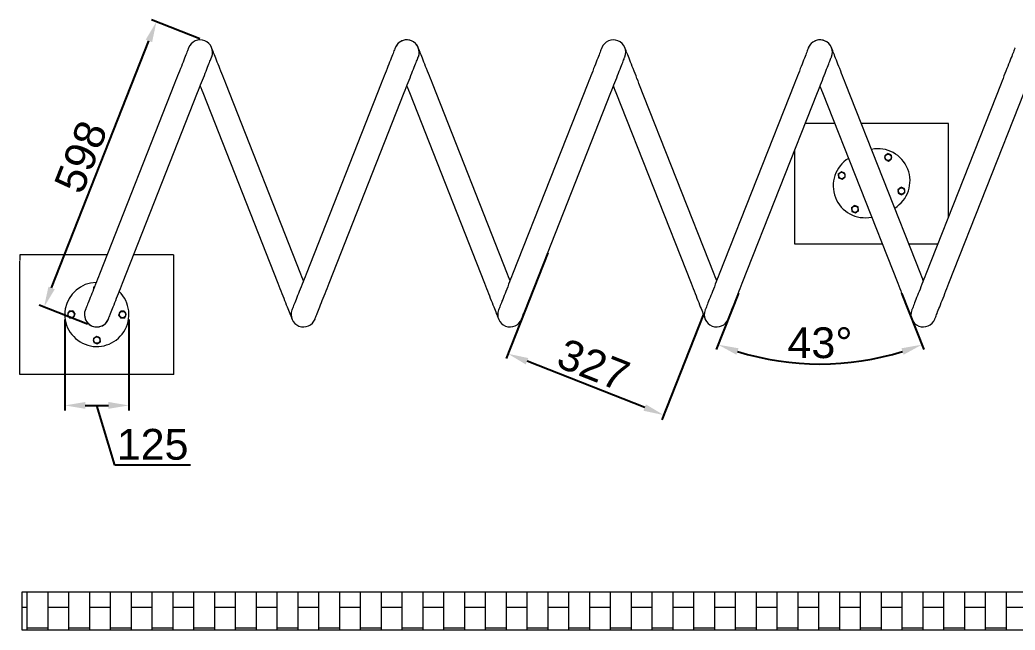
# Model space of a CAD drawing. Header units: millimetres. Extents: x -312 to 6814, y -241 to 4404.
# Drawn here: x 30 to 1971, y 1280 to 2470 of the extents above; entities that cross this region are included whole.
import ezdxf

# ---------------------------------------------------------------- set-up
doc = ezdxf.new("R2010")
doc.units = ezdxf.units.MM
doc.linetypes.add('HIDDEN', pattern=[1.905, 1.27, -0.635])
for name, color, linetype, lineweight in [('ZANO_R', 7, 'Continuous', 0), ('ZANO_R_przerywana', 7, 'HIDDEN', 0), ('ZANO_W', 1, 'Continuous', 0)]:
    doc.layers.add(name, color=color, linetype=linetype, lineweight=lineweight)
doc.styles.add('Arial', font='arial.ttf')
doc.styles.get("Standard").update_dxf_attribs({"font": 'ARIALUNI.TTF'})
doc.dimstyles.new('pl i ang', dxfattribs={"dimtxt": 50, "dimasz": 50, "dimexe": 1.25, "dimexo": 0.625, "dimgap": 10, "dimtad": 1, "dimtoh": 1, "dimtxsty": 'Standard', "dimcen": 2.5, "dimclrd": 1, "dimclre": 1, "dimclrt": 1, "dimadec": 0, "dimazin": 0, "dimtfac": 1, "dimtmove": 0, "dimatfit": 3, "dimfxl": 1, "dimarcsym": 1})

# ---------------------------------------------------------------- blocks, each defined once
blk = doc.blocks.new('*D469')
at = {"layer": 'ZANO_W', "color": 1, "lineweight": -2}
for p, q in [((381, 2433.3), (286.8, 2470.3)), ((91.6, 1947.2), (281.5, 2429.5)), ((161.8, 1876.6), (67.6, 1913.6))]:
    blk.add_line(p, q, dxfattribs=at)
at = {"layer": 'ZANO_W', "color": 1}
for points in [[(287.7, 2427), (275.3, 2431.9), (296.1, 2466.7)], [(85.4, 1949.6), (97.8, 1944.8), (76.9, 1910)]]:
    blk.add_solid(points, dxfattribs=at)
at = {"layer": 'ZANO_W', "color": 1, "insert": (148.7, 2203.2), "char_height": 60, "attachment_point": 5, "rotation": 68.5071, "style": 'Arial'}
blk.add_mtext('598', dxfattribs=at)
blk = doc.blocks.new('*D472')
at = {"layer": 'ZANO_W', "color": 1, "lineweight": -2}
for p, q in [((1059.3, 2015.8), (978.1, 1809.5)), ((1363.3, 1896.1), (1282.1, 1689.8)), ((1248.6, 1713.8), (1019, 1804.2))]:
    blk.add_line(p, q, dxfattribs=at)
at = {"layer": 'ZANO_W', "color": 1}
for points in [[(1021.5, 1810.4), (1016.6, 1798), (981.8, 1818.8)], [(1246.1, 1707.6), (1251, 1720), (1285.8, 1699.1)]]:
    blk.add_solid(points, dxfattribs=at)
at = {"layer": 'ZANO_W', "color": 1, "insert": (1148.7, 1796.8), "char_height": 60, "attachment_point": 5, "rotation": 338.5071, "style": 'Arial'}
blk.add_mtext('327', dxfattribs=at)
blk = doc.blocks.new('*D473')
at = {"layer": 'ZANO_W', "color": 1, "lineweight": -2}
for p, q in [((1431.4, 1937.1), (1388.1, 1827.2)), ((1749.7, 1937.1), (1792.9, 1827.2))]:
    blk.add_line(p, q, dxfattribs=at)
blk.add_arc((1590.5, 2341.2), 542.4, 252.7328, 287.266, dxfattribs=at)
at = {"layer": 'ZANO_W', "color": 1}
for points in [[(1431.7, 1829.5), (1427.3, 1817), (1391.8, 1836.5)], [(1753.7, 1817), (1749.3, 1829.5), (1789.3, 1836.5)]]:
    blk.add_solid(points, dxfattribs=at)
at = {"layer": 'ZANO_W', "color": 1, "insert": (1590.5, 1839.9), "char_height": 60, "attachment_point": 5, "rotation": 359.9994, "style": 'Arial'}
blk.add_mtext('43%%d', dxfattribs=at)
blk = doc.blocks.new('*D482')
at = {"layer": 'ZANO_W', "color": 1, "lineweight": -2}
for p, q in [((117.4, 1885.4), (117.4, 1708)), ((242.4, 1885.4), (242.4, 1708)), ((157.4, 1718), (202.4, 1718)), ((215, 1601.1), (179.9, 1718)), ((362.4, 1601.1), (215, 1601.1))]:
    blk.add_line(p, q, dxfattribs=at)
at = {"layer": 'ZANO_W', "color": 1}
for points in [[(157.4, 1724.7), (157.4, 1711.3), (117.4, 1718)], [(202.4, 1711.3), (202.4, 1724.7), (242.4, 1718)]]:
    blk.add_solid(points, dxfattribs=at)
at = {"layer": 'ZANO_W', "color": 1, "insert": (288.7, 1641.7), "char_height": 60, "attachment_point": 5, "style": 'Arial'}
blk.add_mtext('125', dxfattribs=at)

msp = doc.modelspace()

# ---------------------------------------------------------------- hatches: boundary and pattern name
at = {"layer": 'ZANO_R', "ltscale": 10, "transparency": 33554559}
h = msp.add_hatch(dxfattribs=at)
h.set_pattern_fill('AR-B816', scale=0.2, angle=90)
h.set_pattern_definition([(90, (409.86, -10014.892), (-40.64, -7e-15), []), (180, (409.86, -10014.892), (-40.64, -40.64), [40.64, -40.64])])
h.paths.add_polyline_path([(33.9, 1279.5), (3390, 1279.5), (3390, 1354.5), (33.9, 1354.5)])

# ---------------------------------------------------------------- linework, layer by layer
at = {"layer": 'ZANO_R'}
for p, q in [((331.5, 2346.2), (184.9, 1974)), ((577.9, 1974), (431.4, 2346.2)), ((734.5, 2346.2), (588, 1974)), ((981, 1974), (834.4, 2346.2)), ((1137.5, 2346.2), (991, 1974)), ((1384, 1974), (1237.4, 2346.2)), ((1540.6, 2346.2), (1394, 1974)), ((1787, 1974), (1640.5, 2346.2)), ((1943.6, 2346.2), (1797, 1974)), ((229.9, 1956.3), (376.4, 2328.5)), ((386.4, 2328.5), (533, 1956.3)), ((632.9, 1956.3), (779.5, 2328.5)), ((789.5, 2328.5), (936, 1956.3)), ((1035.9, 1956.3), (1182.5, 2328.5)), ((1192.5, 2328.5), (1339.1, 1956.3)), ((1439, 1956.3), (1585.5, 2328.5)), ((1595.5, 2328.5), (1742.1, 1956.3)), ((1842, 1956.3), (1988.5, 2328.5)), ((1717.4, 2197.9), (1720.8, 2196.3)), ((1730.3, 2199.1), (1730, 2202.8)), ((1626.8, 2162.4), (1630.2, 2160.8)), ((1639.7, 2163.6), (1639.4, 2167.3)), ((1756.2, 2133.3), (1755.9, 2137)), ((1743.3, 2132.1), (1746.7, 2130.5)), ((1652.7, 2096.6), (1656.1, 2095)), ((1665.6, 2097.8), (1665.3, 2101.5)), ((173.2, 1948.5), (173.5, 1944.8)), ((125.6, 1901.6), (124, 1898.1)), ((124.6, 1891.7), (126.8, 1888.6)), ((126.8, 1888.6), (130.5, 1889)), ((233.1, 1902.2), (229.3, 1901.8)), ((230.5, 1888.9), (234.3, 1889.2)), ((234.3, 1889.2), (235.8, 1892.6)), ((186.7, 1842.3), (186.3, 1846)), ((173.8, 1841), (177.2, 1839.5)), ((33.9, 1354.5), (122.3, 1354.5)), ((33.9, 1279.5), (33.9, 1354.5)), ((33.9, 1354.5), (3390, 1354.5)), ((3390, 1279.5), (33.9, 1279.5)), ((3390, 1279.5), (110.3, 1279.5))]:
    msp.add_line(p, q, dxfattribs=at)
at = {"layer": 'ZANO_R', "flags": 128}
for points in [[(359, 2416), (358.9, 2415.8), (358.7, 2415.3), (358.3, 2414.4), (357.9, 2413.2), (357.2, 2411.6), (356.5, 2409.7), (355.6, 2407.5), (354.6, 2404.9), (353.5, 2402.1), (352.3, 2398.9), (350.9, 2395.5), (349.5, 2391.9), (348, 2388), (346.3, 2383.9), (344.7, 2379.6), (342.9, 2375.2), (341.1, 2370.6), (339.2, 2365.9), (337.3, 2361), (335.4, 2356.1), (333.4, 2351.2), (331.5, 2346.2)], [(431.4, 2346.2), (429.4, 2351.2), (427.5, 2356.1), (425.5, 2361), (423.6, 2365.9), (421.8, 2370.6), (420, 2375.2), (418.2, 2379.6), (416.5, 2383.9), (414.9, 2388), (413.4, 2391.9), (412, 2395.5), (410.6, 2398.9), (409.4, 2402.1), (408.3, 2404.9), (407.3, 2407.5), (406.4, 2409.7), (405.6, 2411.6), (405, 2413.2), (404.5, 2414.4), (404.2, 2415.3), (404, 2415.8), (403.9, 2416)], [(762, 2416), (761.9, 2415.8), (761.7, 2415.3), (761.4, 2414.4), (760.9, 2413.2), (760.3, 2411.6), (759.5, 2409.7), (758.6, 2407.5), (757.6, 2404.9), (756.5, 2402.1), (755.3, 2398.9), (753.9, 2395.5), (752.5, 2391.9), (751, 2388), (749.4, 2383.9), (747.7, 2379.6), (745.9, 2375.2), (744.1, 2370.6), (742.3, 2365.9), (740.4, 2361), (738.4, 2356.1), (736.5, 2351.2), (734.5, 2346.2)], [(762, 2416), (762.2, 2416.4), (763.5, 2419.1)], [(834.4, 2346.2), (832.5, 2351.2), (830.5, 2356.1), (828.6, 2361), (826.7, 2365.9), (824.8, 2370.6), (823, 2375.2), (821.2, 2379.6), (819.6, 2383.9), (817.9, 2388), (816.4, 2391.9), (815, 2395.5), (813.6, 2398.9), (812.4, 2402.1), (811.3, 2404.9), (810.3, 2407.5), (809.4, 2409.7), (808.7, 2411.6), (808, 2413.2), (807.6, 2414.4), (807.2, 2415.3), (807, 2415.8), (806.9, 2416)], [(1165, 2416), (1164.9, 2415.8), (1164.7, 2415.3), (1164.4, 2414.4), (1163.9, 2413.2), (1163.3, 2411.6), (1162.5, 2409.7), (1161.7, 2407.5), (1160.7, 2404.9), (1159.5, 2402.1), (1158.3, 2398.9), (1157, 2395.5), (1155.5, 2391.9), (1154, 2388), (1152.4, 2383.9), (1150.7, 2379.6), (1149, 2375.2), (1147.1, 2370.6), (1145.3, 2365.9), (1143.4, 2361), (1141.5, 2356.1), (1139.5, 2351.2), (1137.5, 2346.2)], [(1237.4, 2346.2), (1235.5, 2351.2), (1233.5, 2356.1), (1231.6, 2361), (1229.7, 2365.9), (1227.8, 2370.6), (1226, 2375.2), (1224.3, 2379.6), (1222.6, 2383.9), (1221, 2388), (1219.4, 2391.9), (1218, 2395.5), (1216.7, 2398.9), (1215.4, 2402.1), (1214.3, 2404.9), (1213.3, 2407.5), (1212.4, 2409.7), (1211.7, 2411.6), (1211.1, 2413.2), (1210.6, 2414.4), (1210.2, 2415.3), (1210, 2415.8), (1210, 2416)], [(1568, 2416), (1568, 2415.8), (1567.8, 2415.3), (1567.4, 2414.4), (1566.9, 2413.2), (1566.3, 2411.6), (1565.6, 2409.7), (1564.7, 2407.5), (1563.7, 2404.9), (1562.6, 2402.1), (1561.3, 2398.9), (1560, 2395.5), (1558.6, 2391.9), (1557, 2388), (1555.4, 2383.9), (1553.7, 2379.6), (1552, 2375.2), (1550.2, 2370.6), (1548.3, 2365.9), (1546.4, 2361), (1544.5, 2356.1), (1542.5, 2351.2), (1540.6, 2346.2)], [(1568, 2416), (1568.2, 2416.4), (1569.5, 2419.1)], [(1640.5, 2346.2), (1638.5, 2351.2), (1636.6, 2356.1), (1634.6, 2361), (1632.7, 2365.9), (1630.9, 2370.6), (1629.1, 2375.2), (1627.3, 2379.6), (1625.6, 2383.9), (1624, 2388), (1622.5, 2391.9), (1621, 2395.5), (1619.7, 2398.9), (1618.5, 2402.1), (1617.4, 2404.9), (1616.3, 2407.5), (1615.5, 2409.7), (1614.7, 2411.6), (1614.1, 2413.2), (1613.6, 2414.4), (1613.3, 2415.3), (1613.1, 2415.8), (1613, 2416)], [(1971.1, 2416), (1971, 2415.8), (1970.8, 2415.3), (1970.4, 2414.4), (1970, 2413.2), (1969.3, 2411.6), (1968.6, 2409.7), (1967.7, 2407.5), (1966.7, 2404.9), (1965.6, 2402.1), (1964.4, 2398.9), (1963, 2395.5), (1961.6, 2391.9), (1960.1, 2388), (1958.5, 2383.9), (1956.8, 2379.6), (1955, 2375.2), (1953.2, 2370.6), (1951.3, 2365.9), (1949.4, 2361), (1947.5, 2356.1), (1945.6, 2351.2), (1943.6, 2346.2)], [(376.4, 2328.5), (378.4, 2333.5), (380.3, 2338.4), (382.3, 2343.3), (384.2, 2348.2), (386, 2352.9), (387.8, 2357.5), (389.6, 2362), (391.3, 2366.2), (392.9, 2370.3), (394.4, 2374.2), (395.9, 2377.9), (397.2, 2381.2), (398.4, 2384.4), (399.5, 2387.2), (400.5, 2389.8), (401.4, 2392), (402.2, 2393.9), (402.8, 2395.5), (403.3, 2396.7), (403.6, 2397.6), (403.8, 2398.1), (403.9, 2398.3)], [(779.5, 2328.5), (781.4, 2333.5), (783.4, 2338.4), (785.3, 2343.3), (787.2, 2348.2), (789.1, 2352.9), (790.9, 2357.5), (792.6, 2362), (794.3, 2366.2), (795.9, 2370.3), (797.5, 2374.2), (798.9, 2377.9), (800.2, 2381.2), (801.5, 2384.4), (802.6, 2387.2), (803.6, 2389.8), (804.5, 2392), (805.2, 2393.9), (805.8, 2395.5), (806.3, 2396.7), (806.7, 2397.6), (806.9, 2398.1), (806.9, 2398.3)], [(1182.5, 2328.5), (1184.4, 2333.5), (1186.4, 2338.4), (1188.3, 2343.3), (1190.2, 2348.2), (1192.1, 2352.9), (1193.9, 2357.5), (1195.7, 2362), (1197.3, 2366.2), (1199, 2370.3), (1200.5, 2374.2), (1201.9, 2377.9), (1203.2, 2381.2), (1204.5, 2384.4), (1205.6, 2387.2), (1206.6, 2389.8), (1207.5, 2392), (1208.2, 2393.9), (1208.8, 2395.5), (1209.3, 2396.7), (1209.7, 2397.6), (1209.9, 2398.1), (1210, 2398.3)], [(1585.5, 2328.5), (1587.5, 2333.5), (1589.4, 2338.4), (1591.4, 2343.3), (1593.3, 2348.2), (1595.1, 2352.9), (1596.9, 2357.5), (1598.7, 2362), (1600.4, 2366.2), (1602, 2370.3), (1603.5, 2374.2), (1604.9, 2377.9), (1606.3, 2381.2), (1607.5, 2384.4), (1608.6, 2387.2), (1609.6, 2389.8), (1610.5, 2392), (1611.3, 2393.9), (1611.9, 2395.5), (1612.4, 2396.7), (1612.7, 2397.6), (1612.9, 2398.1), (1613, 2398.3)], [(381.4, 2341.2), (382.5, 2338.4), (384.5, 2333.5), (386.4, 2328.5)], [(784.5, 2341.2), (785.6, 2338.4), (787.5, 2333.5), (789.5, 2328.5)], [(1187.5, 2341.2), (1188.6, 2338.4), (1190.5, 2333.5), (1192.5, 2328.5)], [(1590.5, 2341.2), (1591.6, 2338.4), (1593.6, 2333.5), (1595.5, 2328.5)], [(1716.7, 2205.3), (1719, 2207), (1719.8, 2207.5)], [(1716.7, 2205.3), (1716.9, 2203.5), (1717, 2201.6)], [(1717, 2201.6), (1717.1, 2201.3), (1717.4, 2197.9)], [(1719.8, 2207.5), (1722.1, 2209.2), (1722.8, 2209.7)], [(1720.8, 2196.3), (1721, 2196.2), (1722.6, 2195.5), (1724.2, 2194.7)], [(1726.2, 2208.1), (1726, 2208.2), (1724.4, 2209), (1722.8, 2209.7)], [(1724.2, 2194.7), (1726.5, 2196.4), (1727.3, 2196.9)], [(1729.6, 2206.6), (1728.8, 2206.9), (1728, 2207.3), (1727.1, 2207.7), (1726.2, 2208.1)], [(1727.3, 2196.9), (1729.6, 2198.6), (1730.3, 2199.1)], [(1730, 2202.8), (1730, 2203.1), (1729.9, 2204), (1729.8, 2204.8), (1729.7, 2205.7), (1729.6, 2206.6)], [(1626.1, 2169.8), (1628.3, 2171.5), (1629.1, 2172)], [(1626.1, 2169.8), (1626.2, 2168), (1626.4, 2166.1)], [(1626.4, 2166.1), (1626.4, 2165.8), (1626.8, 2162.4)], [(1629.1, 2172), (1631.5, 2173.7), (1632.2, 2174.2)], [(1630.2, 2160.8), (1630.4, 2160.7), (1632, 2160), (1633.6, 2159.2)], [(1635.6, 2172.6), (1635.4, 2172.7), (1633.8, 2173.5), (1632.2, 2174.2)], [(1633.6, 2159.2), (1635.9, 2160.9), (1636.6, 2161.4)], [(1639, 2171.1), (1638.2, 2171.4), (1637.3, 2171.8), (1636.5, 2172.2), (1635.6, 2172.6)], [(1636.6, 2161.4), (1639, 2163.1), (1639.7, 2163.6)], [(1639.4, 2167.3), (1639.3, 2167.6), (1639.2, 2168.5), (1639.2, 2169.3), (1639.1, 2170.2), (1639, 2171.1)], [(1742.6, 2139.6), (1744.9, 2141.2), (1745.7, 2141.7)], [(1742.6, 2139.6), (1742.8, 2137.7), (1743, 2135.8)], [(1743, 2135.8), (1743, 2135.5), (1743.3, 2132.1)], [(1745.7, 2141.7), (1748, 2143.4), (1748.7, 2143.9)], [(1752.1, 2142.3), (1751.9, 2142.4), (1750.3, 2143.2), (1748.7, 2143.9)], [(1755.5, 2140.8), (1754.7, 2141.1), (1753.9, 2141.5), (1753, 2141.9), (1752.1, 2142.3)], [(1755.9, 2137), (1755.9, 2137.3), (1755.8, 2138.2), (1755.7, 2139), (1755.6, 2139.9), (1755.5, 2140.8)], [(1746.7, 2130.5), (1747, 2130.4), (1748.5, 2129.7), (1750.1, 2128.9)], [(1750.1, 2128.9), (1752.4, 2130.6), (1753.2, 2131.1)], [(1753.2, 2131.1), (1755.5, 2132.8), (1756.2, 2133.3)], [(1652, 2104.1), (1654.2, 2105.7), (1655, 2106.2)], [(1652, 2104.1), (1652.1, 2102.2), (1652.3, 2100.3)], [(1652.3, 2100.3), (1652.3, 2100.1), (1652.7, 2096.6)], [(1655, 2106.2), (1657.4, 2107.9), (1658.1, 2108.4)], [(1661.5, 2106.8), (1661.3, 2106.9), (1659.7, 2107.7), (1658.1, 2108.4)], [(1664.9, 2105.3), (1664.1, 2105.6), (1663.2, 2106), (1662.4, 2106.4), (1661.5, 2106.8)], [(1662.6, 2095.6), (1664.9, 2097.3), (1665.6, 2097.8)], [(1665.3, 2101.5), (1665.2, 2101.8), (1665.2, 2102.7), (1665.1, 2103.5), (1665, 2104.4), (1664.9, 2105.3)], [(1656.1, 2095), (1656.3, 2094.9), (1657.9, 2094.2), (1659.5, 2093.5)], [(1659.5, 2093.5), (1661.8, 2095.1), (1662.6, 2095.6)], [(184.9, 1974), (183, 1969), (181, 1964.1), (179.1, 1959.2), (177.2, 1954.4), (175.3, 1949.6), (173.5, 1945), (171.8, 1940.6), (170.1, 1936.3), (168.5, 1932.2), (166.9, 1928.3), (165.5, 1924.7), (164.2, 1921.3), (162.9, 1918.2), (161.8, 1915.3), (160.8, 1912.8), (159.9, 1910.5), (159.2, 1908.6), (158.6, 1907.1), (158.1, 1905.8), (157.7, 1904.9), (157.5, 1904.4), (157.5, 1904.2)], [(588, 1974), (586, 1969), (584, 1964.1), (582.1, 1959.2), (580.2, 1954.4), (578.4, 1949.6), (576.5, 1945), (574.8, 1940.6), (573.1, 1936.3), (571.5, 1932.2), (570, 1928.3), (568.5, 1924.7), (567.2, 1921.3), (566, 1918.2), (564.8, 1915.3), (563.8, 1912.8), (563, 1910.5), (562.2, 1908.6), (561.6, 1907.1), (561.1, 1905.8), (560.8, 1904.9), (560.5, 1904.4), (560.5, 1904.2)], [(583, 1961.3), (581.9, 1964.1), (579.9, 1969), (577.9, 1974)], [(991, 1974), (989, 1969), (987.1, 1964.1), (985.1, 1959.2), (983.2, 1954.4), (981.4, 1949.6), (979.6, 1945), (977.8, 1940.6), (976.1, 1936.3), (974.5, 1932.2), (973, 1928.3), (971.6, 1924.7), (970.2, 1921.3), (969, 1918.2), (967.9, 1915.3), (966.9, 1912.8), (966, 1910.5), (965.2, 1908.6), (964.6, 1907.1), (964.1, 1905.8), (963.8, 1904.9), (963.6, 1904.4), (963.5, 1904.2)], [(986, 1961.3), (984.9, 1964.1), (982.9, 1969), (981, 1974)], [(1394, 1974), (1392.1, 1969), (1390.1, 1964.1), (1388.2, 1959.2), (1386.3, 1954.4), (1384.4, 1949.6), (1382.6, 1945), (1380.8, 1940.6), (1379.2, 1936.3), (1377.5, 1932.2), (1376, 1928.3), (1374.6, 1924.7), (1373.2, 1921.3), (1372, 1918.2), (1370.9, 1915.3), (1369.9, 1912.8), (1369, 1910.5), (1368.3, 1908.6), (1367.6, 1907.1), (1367.2, 1905.8), (1366.8, 1904.9), (1366.6, 1904.4), (1366.5, 1904.2)], [(1389, 1961.3), (1387.9, 1964.1), (1386, 1969), (1384, 1974)], [(1797, 1974), (1795.1, 1969), (1793.1, 1964.1), (1791.2, 1959.2), (1789.3, 1954.4), (1787.4, 1949.6), (1785.6, 1945), (1783.9, 1940.6), (1782.2, 1936.3), (1780.6, 1932.2), (1779, 1928.3), (1777.6, 1924.7), (1776.3, 1921.3), (1775, 1918.2), (1773.9, 1915.3), (1772.9, 1912.8), (1772, 1910.5), (1771.3, 1908.6), (1770.7, 1907.1), (1770.2, 1905.8), (1769.8, 1904.9), (1769.6, 1904.4), (1769.6, 1904.2)], [(1792, 1961.3), (1790.9, 1964.1), (1789, 1969), (1787, 1974)], [(175.6, 1950.2), (173.9, 1949), (173.2, 1948.5)], [(202.4, 1886.5), (202.5, 1886.7), (202.7, 1887.2), (203, 1888.1), (203.5, 1889.4), (204.1, 1890.9), (204.9, 1892.8), (205.8, 1895.1), (206.8, 1897.6), (207.9, 1900.5), (209.1, 1903.6), (210.4, 1907), (211.9, 1910.6), (213.4, 1914.5), (215, 1918.6), (216.7, 1922.9), (218.5, 1927.3), (220.3, 1931.9), (222.1, 1936.7), (224, 1941.5), (226, 1946.4), (227.9, 1951.3), (229.9, 1956.3)], [(533, 1956.3), (535, 1951.3), (536.9, 1946.4), (538.8, 1941.5), (540.7, 1936.7), (542.6, 1931.9), (544.4, 1927.3), (546.2, 1922.9), (547.9, 1918.6), (549.5, 1914.5), (551, 1910.6), (552.4, 1907), (553.8, 1903.6), (555, 1900.5), (556.1, 1897.6), (557.1, 1895.1), (558, 1892.8), (558.7, 1890.9), (559.4, 1889.4), (559.9, 1888.1), (560.2, 1887.2), (560.4, 1886.7), (560.5, 1886.5)], [(605.4, 1886.5), (605.5, 1886.7), (605.7, 1887.2), (606, 1888.1), (606.5, 1889.4), (607.2, 1890.9), (607.9, 1892.8), (608.8, 1895.1), (609.8, 1897.6), (610.9, 1900.5), (612.1, 1903.6), (613.5, 1907), (614.9, 1910.6), (616.4, 1914.5), (618, 1918.6), (619.7, 1922.9), (621.5, 1927.3), (623.3, 1931.9), (625.2, 1936.7), (627.1, 1941.5), (629, 1946.4), (630.9, 1951.3), (632.9, 1956.3)], [(936, 1956.3), (938, 1951.3), (939.9, 1946.4), (941.9, 1941.5), (943.8, 1936.7), (945.6, 1931.9), (947.4, 1927.3), (949.2, 1922.9), (950.9, 1918.6), (952.5, 1914.5), (954, 1910.6), (955.5, 1907), (956.8, 1903.6), (958, 1900.5), (959.1, 1897.6), (960.1, 1895.1), (961, 1892.8), (961.8, 1890.9), (962.4, 1889.4), (962.9, 1888.1), (963.2, 1887.2), (963.4, 1886.7), (963.5, 1886.5)], [(1008.4, 1886.5), (1008.5, 1886.7), (1008.7, 1887.2), (1009.1, 1888.1), (1009.6, 1889.4), (1010.2, 1890.9), (1010.9, 1892.8), (1011.8, 1895.1), (1012.8, 1897.6), (1013.9, 1900.5), (1015.2, 1903.6), (1016.5, 1907), (1017.9, 1910.6), (1019.5, 1914.5), (1021.1, 1918.6), (1022.8, 1922.9), (1024.5, 1927.3), (1026.3, 1931.9), (1028.2, 1936.7), (1030.1, 1941.5), (1032, 1946.4), (1034, 1951.3), (1035.9, 1956.3)], [(1339.1, 1956.3), (1341, 1951.3), (1343, 1946.4), (1344.9, 1941.5), (1346.8, 1936.7), (1348.7, 1931.9), (1350.5, 1927.3), (1352.2, 1922.9), (1353.9, 1918.6), (1355.5, 1914.5), (1357, 1910.6), (1358.5, 1907), (1359.8, 1903.6), (1361.1, 1900.5), (1362.2, 1897.6), (1363.2, 1895.1), (1364.1, 1892.8), (1364.8, 1890.9), (1365.4, 1889.4), (1365.9, 1888.1), (1366.3, 1887.2), (1366.5, 1886.7), (1366.5, 1886.5)], [(1411.5, 1886.5), (1411.5, 1886.7), (1411.8, 1887.2), (1412.1, 1888.1), (1412.6, 1889.4), (1413.2, 1890.9), (1414, 1892.8), (1414.8, 1895.1), (1415.8, 1897.6), (1417, 1900.5), (1418.2, 1903.6), (1419.5, 1907), (1421, 1910.6), (1422.5, 1914.5), (1424.1, 1918.6), (1425.8, 1922.9), (1427.5, 1927.3), (1429.4, 1931.9), (1431.2, 1936.7), (1433.1, 1941.5), (1435, 1946.4), (1437, 1951.3), (1439, 1956.3)], [(1742.1, 1956.3), (1744, 1951.3), (1746, 1946.4), (1747.9, 1941.5), (1749.8, 1936.7), (1751.7, 1931.9), (1753.5, 1927.3), (1755.3, 1922.9), (1756.9, 1918.6), (1758.5, 1914.5), (1760.1, 1910.6), (1761.5, 1907), (1762.8, 1903.6), (1764.1, 1900.5), (1765.2, 1897.6), (1766.2, 1895.1), (1767.1, 1892.8), (1767.8, 1890.9), (1768.4, 1889.4), (1768.9, 1888.1), (1769.3, 1887.2), (1769.5, 1886.7), (1769.6, 1886.5)], [(1814.5, 1886.5), (1814.6, 1886.7), (1814.8, 1887.2), (1815.1, 1888.1), (1815.6, 1889.4), (1816.2, 1890.9), (1817, 1892.8), (1817.9, 1895.1), (1818.9, 1897.6), (1820, 1900.5), (1821.2, 1903.6), (1822.5, 1907), (1824, 1910.6), (1825.5, 1914.5), (1827.1, 1918.6), (1828.8, 1922.9), (1830.6, 1927.3), (1832.4, 1931.9), (1834.2, 1936.7), (1836.1, 1941.5), (1838.1, 1946.4), (1840, 1951.3), (1842, 1956.3)], [(124, 1898.1), (123.9, 1897.9), (123.2, 1896.3), (122.5, 1894.7)], [(122.5, 1894.7), (124.1, 1892.5), (124.6, 1891.7)], [(129.3, 1901.9), (129.1, 1901.9), (125.6, 1901.6)], [(133.1, 1902.3), (131.2, 1902.1), (129.3, 1901.9)], [(130.5, 1889), (130.8, 1889), (131.7, 1889.1), (132.5, 1889.2), (133.4, 1889.2), (134.3, 1889.3)], [(133.1, 1902.3), (134.7, 1900), (135.2, 1899.2)], [(134.3, 1889.3), (134.6, 1890.1), (135, 1891), (135.4, 1891.8), (135.8, 1892.7)], [(135.2, 1899.2), (136.9, 1896.9), (137.4, 1896.1)], [(135.8, 1892.7), (135.9, 1893), (136.7, 1894.6), (137.4, 1896.1)], [(224, 1898), (223.9, 1897.8), (223.2, 1896.2), (222.5, 1894.6)], [(224.6, 1891.6), (223, 1893.9), (222.5, 1894.6)], [(225.6, 1901.5), (225.2, 1900.6), (224.8, 1899.8), (224.4, 1898.9), (224, 1898)], [(226.8, 1888.5), (225.2, 1890.8), (224.6, 1891.6)], [(229.3, 1901.8), (229.1, 1901.8), (228.2, 1901.7), (227.3, 1901.6), (226.4, 1901.5), (225.6, 1901.5)], [(226.8, 1888.5), (228.6, 1888.7), (230.5, 1888.9)], [(235.2, 1899.1), (233.6, 1901.4), (233.1, 1902.2)], [(237.4, 1896), (235.8, 1898.3), (235.2, 1899.1)], [(235.8, 1892.6), (235.9, 1892.9), (236.7, 1894.4), (237.4, 1896)], [(173.1, 1848.5), (175.3, 1850.1), (176.1, 1850.7)], [(173.1, 1848.5), (173.2, 1846.7), (173.4, 1844.8)], [(173.4, 1844.8), (173.4, 1844.5), (173.8, 1841)], [(176.1, 1850.7), (178.5, 1852.3), (179.2, 1852.9)], [(182.6, 1851.3), (182.3, 1851.4), (180.8, 1852.1), (179.2, 1852.9)], [(186, 1849.7), (185.2, 1850.1), (184.3, 1850.5), (183.5, 1850.9), (182.6, 1851.3)], [(186.3, 1846), (186.3, 1846.3), (186.2, 1847.1), (186.2, 1848), (186.1, 1848.9), (186, 1849.7)], [(177.2, 1839.5), (177.4, 1839.4), (179, 1838.6), (180.6, 1837.9)], [(180.6, 1837.9), (182.8, 1839.5), (183.6, 1840.1)], [(183.6, 1840.1), (186, 1841.7), (186.7, 1842.3)]]:
    msp.add_lwpolyline(points, dxfattribs=at)
at = {"layer": 'ZANO_R'}
for centre in [(1723.5, 2202.2), (1632.9, 2166.7), (1749.4, 2136.4), (1658.8, 2100.9), (129.9, 1895.4), (229.9, 1895.3), (179.9, 1845.4)]:
    msp.add_circle(centre, 6.25, dxfattribs=at)
for centre, radius, start, end in [((381.4, 2407.1), 24.2, 68.5071, 158.5071), ((381.4, 2407.1), 24.2, 338.5071, 68.5071), ((784.5, 2407.1), 24.2, 338.5071, 158.5071), ((784.5, 2407.1), 24.2, 339.061, 150.4506), ((1187.5, 2407.1), 24.2, 68.5071, 158.5071), ((1187.5, 2407.1), 24.2, 338.5071, 68.5071), ((1590.5, 2407.1), 24.2, 338.5071, 158.5071), ((1590.5, 2407.1), 24.2, 339.061, 150.4506), ((1703.6, 2156.4), 62.5, 301.4793, 101.5066), ((1678.7, 2146.8), 62.5, 121.4793, 281.5066), ((1723.5, 2202.2), 6.5, 125.3494, 185.3494), ((1723.5, 2202.2), 6.5, 185.3494, 245.3494), ((1723.5, 2202.2), 6.5, 65.3494, 125.3494), ((1723.5, 2202.2), 6.5, 245.3494, 305.3494), ((1723.5, 2202.2), 6.5, 5.3494, 65.3494), ((1723.5, 2202.2), 6.5, 305.3494, 5.3494), ((1632.9, 2166.7), 6.5, 125.3494, 185.3494), ((1632.9, 2166.7), 6.5, 185.3494, 245.3494), ((1632.9, 2166.7), 6.5, 65.3494, 125.3494), ((1632.9, 2166.7), 6.5, 245.3494, 305.3494), ((1632.9, 2166.7), 6.5, 5.3494, 65.3494), ((1632.9, 2166.7), 6.5, 305.3494, 5.3494), ((1749.4, 2136.4), 6.5, 125.3494, 185.3494), ((1749.4, 2136.4), 6.5, 185.3494, 245.3494), ((1749.4, 2136.4), 6.5, 65.3494, 125.3494), ((1749.4, 2136.4), 6.5, 5.3494, 65.3494), ((1749.4, 2136.4), 6.5, 305.3494, 5.3494), ((1749.4, 2136.4), 6.5, 245.3494, 305.3494), ((1658.8, 2100.9), 6.5, 125.3494, 185.3494), ((1658.8, 2100.9), 6.5, 185.3494, 245.3494), ((1658.8, 2100.9), 6.5, 65.3494, 125.3494), ((1658.8, 2100.9), 6.5, 5.3494, 65.3494), ((1658.8, 2100.9), 6.5, 305.3494, 5.3494), ((1658.8, 2100.9), 6.5, 245.3494, 305.3494), ((179.9, 1895.4), 62.5, 91.2377, 45.7764), ((180, 1945.4), 6.5, 133.2579, 183.7562), ((180, 1945.4), 6.25, 138.6664, 178.3477), ((179.9, 1895.4), 24.3, 153.3019, 343.7122), ((179.9, 1895.4), 24.2, 158.5071, 248.5071), ((179.9, 1895.4), 24.2, 158.5071, 338.5071), ((583, 1895.4), 24.2, 158.5071, 338.5071), ((986, 1895.4), 24.2, 158.5071, 248.5071), ((1389, 1895.4), 24.2, 158.5071, 338.5071), ((1792, 1895.4), 24.2, 158.5071, 248.5071), ((129.9, 1895.4), 6.5, 155.3494, 215.3494), ((129.9, 1895.4), 6.5, 95.3494, 155.3494), ((129.9, 1895.4), 6.5, 215.3494, 275.3494), ((129.9, 1895.4), 6.5, 35.3494, 95.3494), ((129.9, 1895.4), 6.5, 275.3494, 335.3494), ((129.9, 1895.4), 6.5, 335.3494, 35.3494), ((179.9, 1895.4), 24.2, 248.5071, 338.5071), ((229.9, 1895.3), 6.5, 155.3494, 215.3494), ((229.9, 1895.3), 6.5, 95.3494, 155.3494), ((229.9, 1895.3), 6.5, 215.3494, 275.3494), ((229.9, 1895.3), 6.5, 35.3494, 95.3494), ((229.9, 1895.3), 6.5, 275.3494, 335.3494), ((229.9, 1895.3), 6.5, 335.3494, 35.3494), ((986, 1895.4), 24.2, 248.5071, 338.5071), ((1792, 1895.4), 24.2, 248.5071, 338.5071), ((179.9, 1845.4), 6.5, 125.3494, 185.3494), ((179.9, 1845.4), 6.5, 185.3494, 245.3494), ((179.9, 1845.4), 6.5, 65.3494, 125.3494), ((179.9, 1845.4), 6.5, 5.3494, 65.3494), ((179.9, 1845.4), 6.5, 305.3494, 5.3494), ((179.9, 1845.4), 6.5, 245.3494, 305.3494)]:
    msp.add_arc(centre, radius, start, end, dxfattribs=at)
at = {"layer": 'ZANO_R_przerywana'}
for p, q in [((1561.9, 2268.6), (1619.1, 2268.6)), ((1671, 2268.6), (1841.2, 2268.6)), ((1841.2, 2086), (1841.2, 2268.6)), ((1541.2, 2032.6), (1541.2, 2215.9)), ((1712.1, 2032.6), (1541.2, 2032.6)), ((1820.1, 2032.6), (1764, 2032.6)), ((29.8, 1778.5), (30, 2012.5)), ((30, 2012.5), (200, 2012.4)), ((251.9, 2012.3), (330, 2012.2)), ((329.8, 1778.2), (330, 2012.2)), ((329.8, 1778.2), (29.8, 1778.5))]:
    msp.add_line(p, q, dxfattribs=at)

# ---------------------------------------------------------------- dimensions: what is measured, and where the dimension line sits
at = {"layer": 'ZANO_W'}
for p1, p2, distance, picture, middle in [((171.1, 1872.9), (390.3, 2429.6), 101.2, '*D469', (148.7, 2203.2)), ((1367, 1905.4), (1063, 2025.1), 221.7, '*D472', (1148.7, 1796.8))]:
    dim = msp.add_aligned_dim(p1=p1, p2=p2, distance=distance, dimstyle='pl i ang', override={"dimtxt": 60, "dimasz": 40, "dimexe": 10, "dimexo": 10, "dimtoh": 0, "dimdec": 0, "dimtxsty": 'Arial', "dimtdec": 0, "dimtmove": 1}, dxfattribs=at)
    dim.commit()
    dim.dimension.update_dxf_attribs({"geometry": picture, "text_midpoint": middle})
dim = msp.add_angular_dim_2l(base=(1522.8689, 1803.045), line1=((1744.0412, 1951.342), (1745.9915, 1946.389)), line2=((1435.0431, 1946.389), (1436.9935, 1951.342)), dimstyle='pl i ang', override={"dimtxt": 60, "dimasz": 40, "dimexe": 10, "dimexo": 10, "dimtoh": 0, "dimdec": 0, "dimtxsty": 'Arial', "dimtdec": 0, "dimtmove": 1}, dxfattribs=at)
dim.commit()
dim.dimension.update_dxf_attribs({"geometry": '*D473', "text_midpoint": (1590.5168, 1839.8532)})
dim = msp.add_linear_dim(base=(242.4, 1718), p1=(117.4, 1895.4), p2=(242.4, 1895.4), dimstyle='pl i ang', override={"dimtxt": 60, "dimasz": 40, "dimexe": 10, "dimexo": 10, "dimtoh": 0, "dimdec": 0, "dimtxsty": 'Arial', "dimtdec": 0, "dimtmove": 1}, dxfattribs=at)
dim.commit()
dim.dimension.update_dxf_attribs({"geometry": '*D482', "text_midpoint": (225, 1641.7)})

doc.saveas('drawing.dxf')
